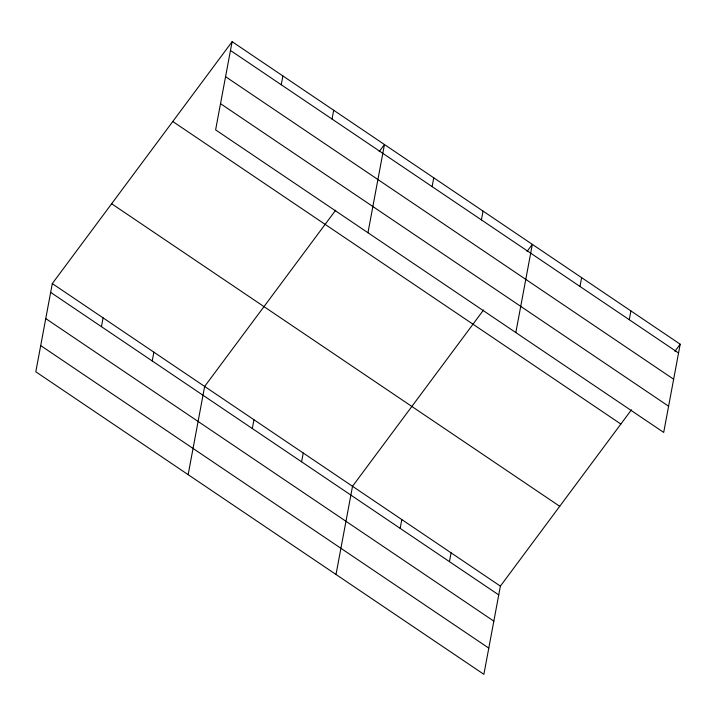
<?xml version="1.0" encoding="UTF-8"?>
<svg xmlns="http://www.w3.org/2000/svg" width="716" height="716" viewBox="0 0 716 716"><rect width="100%" height="100%" fill="white"/><g stroke="black" fill="none" stroke-linecap="round" stroke-linejoin="round"><path stroke-width="1.07" d="M232.118 41.671L215.614 129.873L663.696 432.419L680.2 344.208L232.118 41.671L52.304 283.581L35.8 371.792L483.882 674.329L500.386 586.127L631.414 409.847M101.439 326.666L103.086 317.868M152.222 360.954L153.868 352.156M188.147 474.654L204.651 386.443L335.679 210.173M281.254 84.757L282.901 75.959M252.3 428.526L253.947 419.728M332.036 119.044L333.683 110.246M301.588 461.802L303.235 453.004M367.961 232.745L384.465 144.534L379.194 151.631M336.01 574.492L352.523 486.28L483.542 310.01M432.106 186.616L433.753 177.81M400.163 528.363L401.81 519.565M481.403 219.893L483.04 211.095M449.451 561.639L451.098 552.841M515.824 332.582L532.337 244.371L527.057 251.468M579.978 286.454L581.625 277.656M629.266 319.73L630.912 310.932M674.928 351.305L680.2 344.208M230.471 50.469L678.553 353.006M225.567 76.675L673.649 379.212M220.519 103.668L668.601 406.214M172.78 121.505L620.862 424.042M111.642 203.756L559.724 506.293M52.304 283.581L500.386 586.127M50.657 292.379L498.739 594.924M45.752 318.584L493.834 621.13M40.705 345.586L488.786 648.123"/></g></svg>
